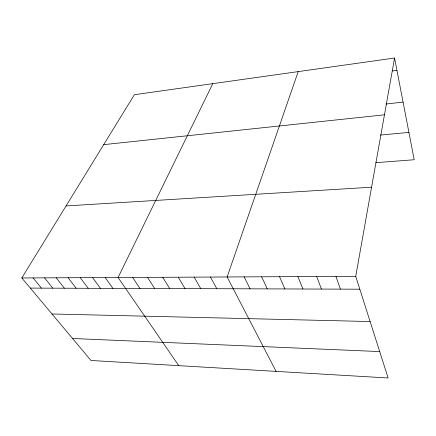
<?xml version="1.0" encoding="UTF-8"?>
<svg xmlns="http://www.w3.org/2000/svg" width="436" height="436" viewBox="0 0 436 436"><rect width="100%" height="100%" fill="white"/><g stroke="black" fill="none" stroke-linecap="round" stroke-linejoin="round"><path stroke-width="0.65" d="M355.727 276.342L394.564 58.015L134.364 94.721L21.8 277.972L91.01 360.479L388.116 377.985L355.727 276.342L21.8 277.972M298.208 71.608L227.123 276.969L276.097 371.385M212.79 83.658L118.074 277.503L178.771 365.651M392.389 70.97L396.945 70.365M385.98 104.024L403.071 102.089M103.692 144.648L384.459 114.81M380.415 135.067L408.924 132.397M375.892 162.672L414.2 159.74L394.564 58.015M66.054 205.928L371.581 187.208M30.291 288.098L359.82 289.193M51.993 313.964L370.131 321.539M72.567 338.494L379.702 351.58M33.06 277.917L41.453 288.136M44.532 277.863L52.816 288.169M56.217 277.808L64.386 288.212M68.125 277.748L76.175 288.25M80.251 277.688L88.181 288.289M92.617 277.628L100.411 288.332M105.223 277.569L112.88 288.37M132.626 277.432L139.972 288.463M147.499 277.361L154.666 288.512M162.71 277.285L169.691 288.561M178.264 277.209L185.049 288.61M194.178 277.132L200.751 288.665M210.457 277.051L216.812 288.719M244.182 276.887L250.062 288.828M261.655 276.8L267.273 288.888M279.552 276.713L284.899 288.943M297.892 276.626L302.949 289.003M316.689 276.533L321.441 289.068M335.96 276.44L340.396 289.128"/></g></svg>
